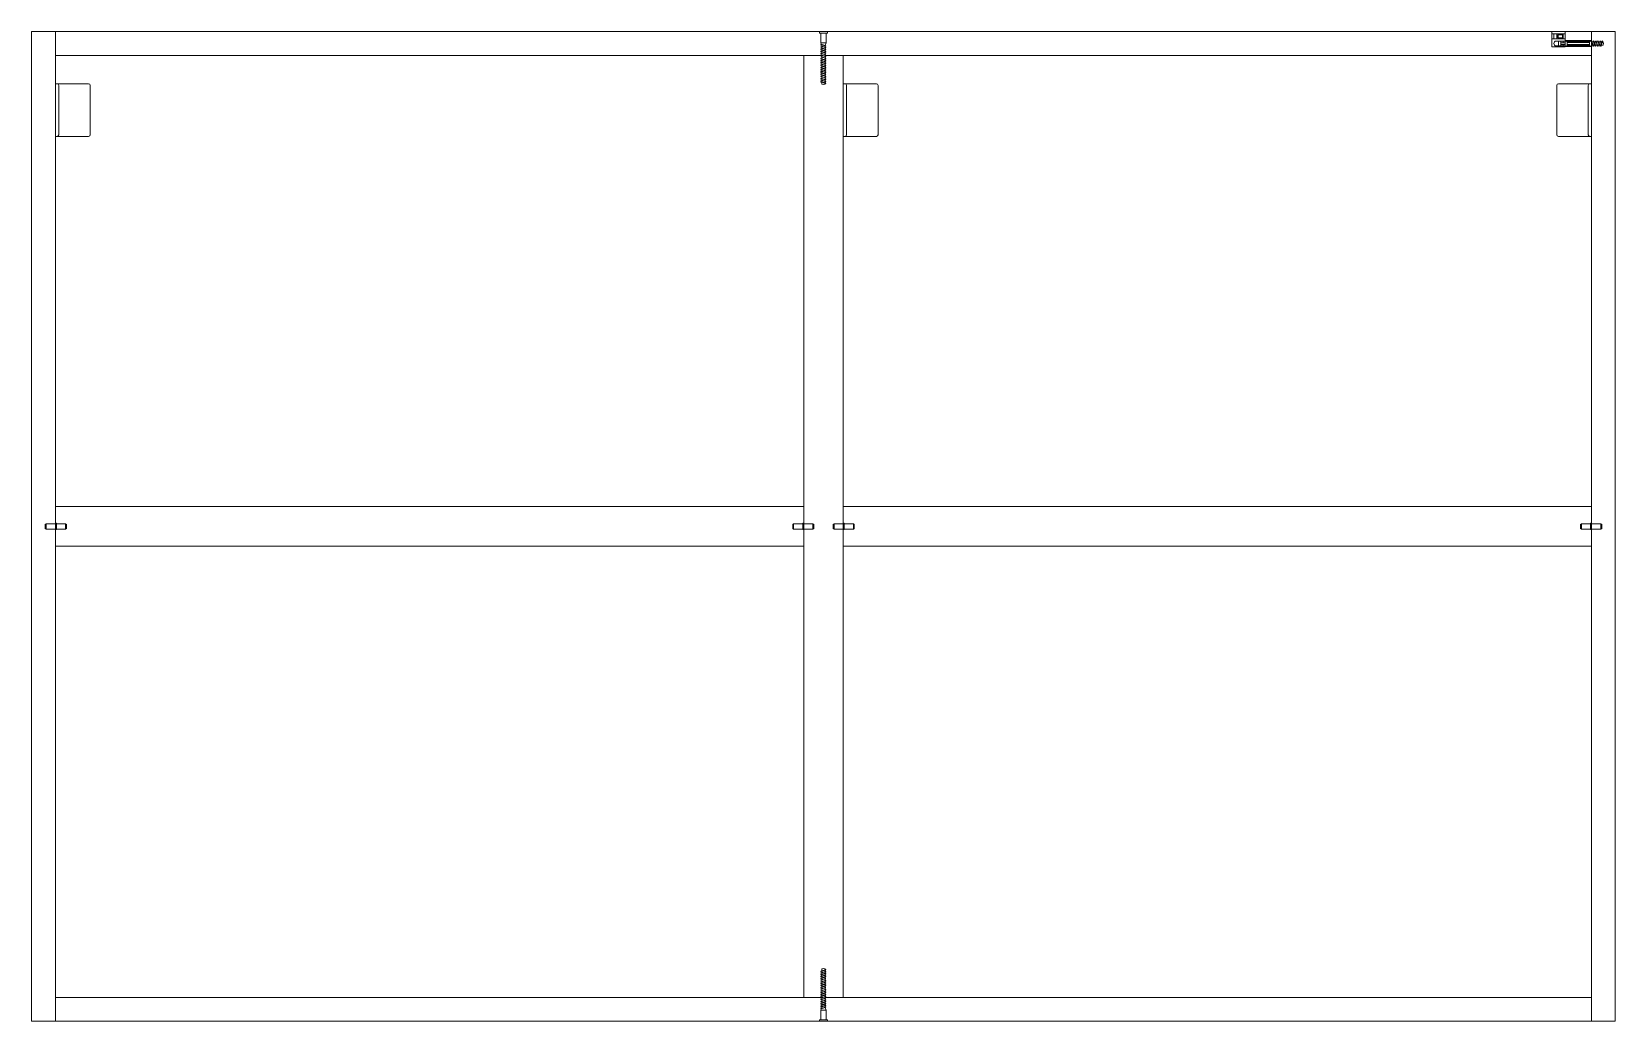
# Model space of a CAD drawing. Header units: centimetres. Extents: x -1165 to 380, y -206 to 683.
# Drawn here: x -1023 to -903, y -144 to -69 of the extents above; entities that cross this region are included whole.
import ezdxf

# ---------------------------------------------------------------- set-up
doc = ezdxf.new("R2010")
doc.units = ezdxf.units.CM
doc.header["$MEASUREMENT"] = 0
for name, color, linetype, lineweight in [('0_Num_Penna__6', 6, 'Continuous', 18), ('A-FURN_Num_Penna__252_Num_Penna__252_Num_Penna__3_Num_Penna__252_Num_Penna__252_Num_Penna__252_Num_Penna__252_Num_Penna__252_Num_Penna__252_Num_Penna__252_Num_Penna__252_Num_Penna__252_Num_Penna__252_Num_Penna__252_Num_Penna__5', 5, 'Continuous', 18), ('A-FURN_Num_Penna__252_Num_Penna__252_Num_Penna__3_Num_Penna__252_Num_Penna__252_Num_Penna__252_Num_Penna__252_Num_Penna__252_Num_Penna__252_Num_Penna__252_Num_Penna__252_Num_Penna__252_Num_Penna__252_Num_Penna__252_Num_Penna__6', 6, 'Continuous', 18), ('A-FURN_Num_Penna__252_Num_Penna__252_Num_Penna__3_Num_Penna__252_Num_Penna__252_Num_Penna__252_Num_Penna__252_Num_Penna__252_Num_Penna__252_Num_Penna__252_Num_Penna__252_Num_Penna__252_Num_Penna__252_Num_Penna__6_Num_Penna__6', 6, 'Continuous', 18), ('INFO_Num_Penna__2_Num_Penna__2_Num_Penna__2_Num_Penna__2_Num_Penna__5', 5, 'Continuous', 18), ('PDF16_Geometry_Num_Penna__6_Num_Penna__6_Num_Penna__6_Num_Penna__6_Num_Penna__6_Num_Penna__6_Num_Penna__6_Num_Penna__6_Num_Penna__6_Num_Penna__6_Num_Penna__6_Num_Penna__6_Num_Penna__6_Num_Penna__6', 6, 'Continuous', 18), ('PDF22_Geometry_Num_Penna__1_Num_Penna__255_Num_Penna__3_Num_Penna__3_Num_Penna__6', 6, 'Continuous', 18), ('PDF2_Geometry_Num_Penna__7_Num_Penna__7_Num_Penna__7_Num_Penna__7_Num_Penna__7_Num_Penna__7_Num_Penna__7_Num_Penna__5', 5, 'Continuous', 18), ('PDF2_Geometry_Num_Penna__7_Num_Penna__7_Num_Penna__7_Num_Penna__7_Num_Penna__7_Num_Penna__7_Num_Penna__7_Num_Penna__6', 6, 'Continuous', 18), ('PDF_Geometry_Num_Penna__7_Num_Penna__7_Num_Penna__3_Num_Penna__6_Num_Penna__6_Num_Penna__6_Num_Penna__6_Num_Penna__6_Num_Penna__6_Num_Penna__6_Num_Penna__6_Num_Penna__6_Num_Penna__6_Num_Penna__6', 6, 'Continuous', 18), ('VITE_Num_Penna__5', 5, 'Continuous', 18), ('VITE_Num_Penna__6', 6, 'Continuous', 18), ('viti_Num_Penna__5', 5, 'Continuous', 18), ('viti_Num_Penna__6', 6, 'Continuous', 18)]:
    doc.layers.add(name, color=color, linetype=linetype, lineweight=lineweight)

msp = doc.modelspace()

# ---------------------------------------------------------------- linework, layer by layer
at = {"layer": '0_Num_Penna__6', "color": 6, "linetype": 'Continuous', "lineweight": 18}
for p, q in [((-907.84, -70.16), (-907.84, -69)), ((-906.84, -70.16), (-906.84, -69)), ((-906.84, -70.16), (-907.84, -70.16)), ((-904.84, -69.67), (-906.84, -69.67))]:
    msp.add_line(p, q, dxfattribs=at)
at = {"layer": 'A-FURN_Num_Penna__252_Num_Penna__252_Num_Penna__3_Num_Penna__252_Num_Penna__252_Num_Penna__252_Num_Penna__252_Num_Penna__252_Num_Penna__252_Num_Penna__252_Num_Penna__252_Num_Penna__252_Num_Penna__252_Num_Penna__252_Num_Penna__5', "color": 5, "linetype": 'Continuous', "lineweight": 18}
for p, q in [((-962.74, -69), (-963.34, -69)), ((-963.25, -69.12), (-962.84, -69.12)), ((-963.17, -69.84), (-963.25, -69.84)), ((-963.21, -69.96), (-962.91, -70.05)), ((-962.91, -70.08), (-963.19, -69.99)), ((-962.84, -69.84), (-963.17, -69.84)), ((-963.17, -70.1), (-962.91, -70.19)), ((-962.91, -70.21), (-963.17, -70.13)), ((-963.17, -70.24), (-962.91, -70.32)), ((-962.91, -70.35), (-963.17, -70.27)), ((-963.17, -70.38), (-962.91, -70.46)), ((-962.91, -70.48), (-963.17, -70.4)), ((-963.17, -70.51), (-962.91, -70.59)), ((-962.91, -70.62), (-963.17, -70.54)), ((-963.17, -70.65), (-962.91, -70.73)), ((-962.91, -70.75), (-963.17, -70.67)), ((-963.17, -70.78), (-962.91, -70.86)), ((-906.68, -69.77), (-906.68, -70.04)), ((-905, -69.77), (-905, -70.04)), ((-904.81, -70.03), (-904.73, -69.77)), ((-904.7, -69.77), (-904.78, -70.03)), ((-904.67, -70.03), (-904.59, -69.77)), ((-904.56, -69.77), (-904.64, -70.03)), ((-904.54, -70.03), (-904.46, -69.77)), ((-904.43, -69.77), (-904.51, -70.03)), ((-904.4, -70.03), (-904.32, -69.77)), ((-904.29, -69.77), (-904.37, -70.03)), ((-904.27, -70.03), (-904.19, -69.77)), ((-904.16, -69.77), (-904.24, -70.03)), ((-904.13, -70.03), (-904.05, -69.77)), ((-904.02, -69.77), (-904.1, -70.03)), ((-962.91, -70.89), (-963.17, -70.81)), ((-963.17, -70.92), (-962.91, -71)), ((-962.91, -71.02), (-963.17, -70.94)), ((-963.17, -71.05), (-962.91, -71.13)), ((-962.91, -71.16), (-963.17, -71.08)), ((-963.17, -71.19), (-962.91, -71.27)), ((-962.91, -71.3), (-963.17, -71.21)), ((-963.17, -71.32), (-962.91, -71.4)), ((-962.91, -71.43), (-963.17, -71.35)), ((-963.17, -71.46), (-962.91, -71.54)), ((-962.91, -71.57), (-963.17, -71.49)), ((-963.17, -71.59), (-962.91, -71.67)), ((-962.91, -71.7), (-963.17, -71.62)), ((-963.17, -71.73), (-962.91, -71.81)), ((-962.91, -71.84), (-963.17, -71.76)), ((-963.17, -71.86), (-962.91, -71.94)), ((-962.91, -71.97), (-963.17, -71.89)), ((-963.17, -72), (-962.91, -72.08)), ((-962.91, -72.11), (-963.17, -72.03)), ((-963.17, -72.13), (-962.91, -72.21)), ((-962.91, -72.24), (-963.17, -72.16)), ((-963.17, -72.27), (-962.91, -72.35)), ((-962.91, -72.38), (-963.17, -72.3)), ((-963.17, -72.4), (-962.91, -72.49)), ((-962.91, -72.51), (-963.17, -72.43)), ((-963.17, -72.54), (-962.91, -72.62)), ((-962.91, -72.65), (-963.17, -72.57)), ((-963.17, -72.68), (-962.91, -72.76)), ((-962.91, -72.78), (-963.17, -72.7)), ((-963.17, -72.81), (-962.91, -72.89)), ((-962.91, -72.92), (-963.17, -72.84)), ((-962.91, -140.09), (-963.17, -140.17)), ((-963.17, -140.2), (-962.91, -140.12)), ((-962.91, -140.22), (-963.17, -140.3)), ((-963.17, -140.33), (-962.91, -140.25)), ((-962.91, -140.36), (-963.17, -140.44)), ((-963.17, -140.47), (-962.91, -140.39)), ((-962.91, -140.49), (-963.17, -140.57)), ((-963.17, -140.6), (-962.91, -140.52)), ((-962.91, -140.63), (-963.17, -140.71)), ((-963.17, -140.74), (-962.91, -140.66)), ((-962.91, -140.76), (-963.17, -140.84)), ((-963.17, -140.87), (-962.91, -140.79)), ((-962.91, -140.9), (-963.17, -140.98)), ((-963.17, -141.01), (-962.91, -140.93)), ((-962.91, -141.03), (-963.17, -141.12)), ((-963.17, -141.14), (-962.91, -141.06)), ((-962.91, -141.17), (-963.17, -141.25)), ((-963.17, -141.28), (-962.91, -141.2)), ((-962.91, -141.31), (-963.17, -141.39)), ((-963.17, -141.41), (-962.91, -141.33)), ((-962.91, -141.44), (-963.17, -141.52)), ((-963.17, -141.55), (-962.91, -141.47)), ((-962.91, -141.58), (-963.17, -141.66)), ((-963.17, -141.68), (-962.91, -141.6)), ((-962.91, -141.71), (-963.17, -141.79)), ((-963.17, -141.82), (-962.91, -141.74)), ((-962.91, -141.85), (-963.17, -141.93)), ((-963.17, -141.96), (-962.91, -141.87)), ((-962.91, -141.98), (-963.17, -142.06)), ((-963.17, -142.09), (-962.91, -142.01)), ((-962.91, -142.12), (-963.17, -142.2)), ((-963.17, -142.23), (-962.91, -142.14)), ((-962.91, -142.25), (-963.17, -142.33)), ((-963.17, -142.36), (-962.91, -142.28)), ((-962.91, -142.39), (-963.17, -142.47)), ((-963.17, -142.5), (-962.91, -142.42)), ((-962.91, -142.52), (-963.17, -142.6)), ((-963.17, -142.63), (-962.91, -142.55)), ((-962.91, -142.66), (-963.17, -142.74)), ((-963.17, -142.77), (-962.91, -142.69)), ((-962.91, -142.79), (-963.17, -142.87)), ((-963.17, -143.16), (-963.25, -143.16)), ((-963.25, -143.88), (-962.84, -143.88)), ((-963.21, -143.05), (-962.91, -142.96)), ((-962.91, -142.93), (-963.19, -143.02)), ((-963.17, -142.9), (-962.91, -142.82)), ((-962.84, -143.16), (-963.17, -143.16)), ((-962.74, -144), (-963.34, -144))]:
    msp.add_line(p, q, dxfattribs=at)
at = {"layer": 'A-FURN_Num_Penna__252_Num_Penna__252_Num_Penna__3_Num_Penna__252_Num_Penna__252_Num_Penna__252_Num_Penna__252_Num_Penna__252_Num_Penna__252_Num_Penna__252_Num_Penna__252_Num_Penna__252_Num_Penna__252_Num_Penna__252_Num_Penna__6', "color": 6, "linetype": 'Continuous', "lineweight": 18}
for p, q in [((-963.34, -69), (-963.34, -69.12)), ((-963.34, -69.12), (-963.25, -69.12)), ((-962.84, -69.12), (-962.74, -69.12)), ((-962.74, -69), (-962.74, -69.12)), ((-963.24, -69.95), (-963.21, -69.96)), ((-963.19, -69.99), (-963.24, -69.98)), ((-963.24, -70.08), (-963.17, -70.1)), ((-963.17, -70.13), (-963.24, -70.11)), ((-963.24, -70.22), (-963.17, -70.24)), ((-963.17, -70.27), (-963.24, -70.25)), ((-963.24, -70.35), (-963.17, -70.38)), ((-963.17, -70.4), (-963.24, -70.38)), ((-963.24, -70.49), (-963.17, -70.51)), ((-963.17, -70.54), (-963.24, -70.52)), ((-963.24, -70.63), (-963.17, -70.65)), ((-963.17, -70.67), (-963.24, -70.65)), ((-963.24, -70.76), (-963.17, -70.78)), ((-963.17, -70.81), (-963.24, -70.79)), ((-962.91, -70.05), (-962.85, -70.07)), ((-962.86, -70.09), (-962.91, -70.08)), ((-962.91, -70.19), (-962.85, -70.21)), ((-962.86, -70.23), (-962.91, -70.21)), ((-962.91, -70.32), (-962.85, -70.34)), ((-962.86, -70.36), (-962.91, -70.35)), ((-962.91, -70.46), (-962.85, -70.48)), ((-962.86, -70.5), (-962.91, -70.48)), ((-962.91, -70.59), (-962.85, -70.61)), ((-962.86, -70.63), (-962.91, -70.62)), ((-962.91, -70.73), (-962.85, -70.75)), ((-962.86, -70.77), (-962.91, -70.75)), ((-904.83, -70.1), (-904.81, -70.03)), ((-904.78, -70.03), (-904.8, -70.1)), ((-904.73, -69.77), (-904.71, -69.71)), ((-904.68, -69.73), (-904.7, -69.77)), ((-904.69, -70.1), (-904.67, -70.03)), ((-904.64, -70.03), (-904.66, -70.1)), ((-904.59, -69.77), (-904.57, -69.71)), ((-904.55, -69.73), (-904.56, -69.77)), ((-904.56, -70.1), (-904.54, -70.03)), ((-904.51, -70.03), (-904.53, -70.1)), ((-904.46, -69.77), (-904.44, -69.71)), ((-904.41, -69.73), (-904.43, -69.77)), ((-904.42, -70.1), (-904.4, -70.03)), ((-904.37, -70.03), (-904.39, -70.1)), ((-904.32, -69.77), (-904.3, -69.71)), ((-904.28, -69.73), (-904.29, -69.77)), ((-904.29, -70.1), (-904.27, -70.03)), ((-904.24, -70.03), (-904.26, -70.1)), ((-904.19, -69.77), (-904.17, -69.71)), ((-904.14, -69.73), (-904.16, -69.77)), ((-904.15, -70.1), (-904.13, -70.03)), ((-904.1, -70.03), (-904.12, -70.1)), ((-904.05, -69.77), (-904.03, -69.71)), ((-904.01, -69.73), (-904.02, -69.77)), ((-963.24, -70.9), (-963.17, -70.92)), ((-963.17, -70.94), (-963.24, -70.92)), ((-963.24, -71.03), (-963.17, -71.05)), ((-963.17, -71.08), (-963.24, -71.06)), ((-963.24, -71.17), (-963.17, -71.19)), ((-963.17, -71.21), (-963.24, -71.2)), ((-963.24, -71.3), (-963.17, -71.32)), ((-963.17, -71.35), (-963.24, -71.33)), ((-963.24, -71.44), (-963.17, -71.46)), ((-963.17, -71.49), (-963.24, -71.47)), ((-963.24, -71.57), (-963.17, -71.59)), ((-963.17, -71.62), (-963.24, -71.6)), ((-963.24, -71.71), (-963.17, -71.73)), ((-963.17, -71.76), (-963.24, -71.74)), ((-963.24, -71.84), (-963.17, -71.86)), ((-963.17, -71.89), (-963.24, -71.87)), ((-963.24, -71.98), (-963.17, -72)), ((-962.91, -70.86), (-962.85, -70.88)), ((-962.86, -70.9), (-962.91, -70.89)), ((-962.91, -71), (-962.85, -71.02)), ((-962.86, -71.04), (-962.91, -71.02)), ((-962.91, -71.13), (-962.85, -71.15)), ((-962.86, -71.18), (-962.91, -71.16)), ((-962.91, -71.27), (-962.85, -71.29)), ((-962.86, -71.31), (-962.91, -71.3)), ((-962.91, -71.4), (-962.85, -71.42)), ((-962.86, -71.45), (-962.91, -71.43)), ((-962.91, -71.54), (-962.85, -71.56)), ((-962.86, -71.58), (-962.91, -71.57)), ((-962.91, -71.67), (-962.85, -71.69)), ((-962.86, -71.72), (-962.91, -71.7)), ((-962.91, -71.81), (-962.85, -71.83)), ((-962.86, -71.85), (-962.91, -71.84)), ((-962.91, -71.94), (-962.85, -71.96)), ((-962.86, -71.99), (-962.91, -71.97)), ((-963.17, -72.03), (-963.24, -72.01)), ((-963.24, -72.11), (-963.17, -72.13)), ((-963.17, -72.16), (-963.24, -72.14)), ((-963.24, -72.25), (-963.17, -72.27)), ((-963.17, -72.3), (-963.24, -72.28)), ((-963.24, -72.38), (-963.17, -72.4)), ((-963.17, -72.43), (-963.24, -72.41)), ((-963.24, -72.52), (-963.17, -72.54)), ((-963.17, -72.57), (-963.24, -72.55)), ((-963.24, -72.65), (-963.17, -72.68)), ((-963.17, -72.7), (-963.24, -72.68)), ((-963.24, -72.79), (-963.17, -72.81)), ((-963.17, -72.84), (-963.24, -72.82)), ((-962.91, -72.08), (-962.85, -72.1)), ((-962.86, -72.12), (-962.91, -72.11)), ((-962.91, -72.21), (-962.85, -72.24)), ((-962.86, -72.26), (-962.91, -72.24)), ((-962.91, -72.35), (-962.85, -72.37)), ((-962.86, -72.39), (-962.91, -72.38)), ((-962.91, -72.49), (-962.85, -72.51)), ((-962.86, -72.53), (-962.91, -72.51)), ((-962.91, -72.62), (-962.85, -72.64)), ((-962.86, -72.66), (-962.91, -72.65)), ((-962.91, -72.76), (-962.85, -72.78)), ((-962.86, -72.8), (-962.91, -72.78)), ((-962.91, -72.89), (-962.85, -72.91)), ((-962.86, -72.93), (-962.91, -72.92)), ((-963.17, -140.17), (-963.24, -140.19)), ((-963.24, -140.22), (-963.17, -140.2)), ((-963.17, -140.3), (-963.24, -140.32)), ((-963.24, -140.35), (-963.17, -140.33)), ((-962.86, -140.07), (-962.91, -140.09)), ((-962.91, -140.12), (-962.85, -140.1)), ((-962.86, -140.21), (-962.91, -140.22)), ((-962.91, -140.25), (-962.85, -140.23)), ((-962.86, -140.34), (-962.91, -140.36)), ((-962.91, -140.39), (-962.85, -140.37)), ((-963.17, -140.44), (-963.24, -140.46)), ((-963.24, -140.49), (-963.17, -140.47)), ((-963.17, -140.57), (-963.24, -140.59)), ((-963.24, -140.62), (-963.17, -140.6)), ((-963.17, -140.71), (-963.24, -140.73)), ((-963.24, -140.76), (-963.17, -140.74)), ((-963.17, -140.84), (-963.24, -140.86)), ((-963.24, -140.89), (-963.17, -140.87)), ((-963.17, -140.98), (-963.24, -141)), ((-963.24, -141.03), (-963.17, -141.01)), ((-963.17, -141.12), (-963.24, -141.13)), ((-963.24, -141.16), (-963.17, -141.14)), ((-963.17, -141.25), (-963.24, -141.27)), ((-963.24, -141.3), (-963.17, -141.28)), ((-963.17, -141.39), (-963.24, -141.41)), ((-963.24, -141.43), (-963.17, -141.41)), ((-963.17, -141.52), (-963.24, -141.54)), ((-963.24, -141.57), (-963.17, -141.55)), ((-962.86, -140.48), (-962.91, -140.49)), ((-962.91, -140.52), (-962.85, -140.5)), ((-962.86, -140.61), (-962.91, -140.63)), ((-962.91, -140.66), (-962.85, -140.64)), ((-962.86, -140.75), (-962.91, -140.76)), ((-962.91, -140.79), (-962.85, -140.77)), ((-962.86, -140.88), (-962.91, -140.9)), ((-962.91, -140.93), (-962.85, -140.91)), ((-962.86, -141.02), (-962.91, -141.03)), ((-962.91, -141.06), (-962.85, -141.04)), ((-962.86, -141.16), (-962.91, -141.17)), ((-962.91, -141.2), (-962.85, -141.18)), ((-962.86, -141.29), (-962.91, -141.31)), ((-962.91, -141.33), (-962.85, -141.31)), ((-962.86, -141.43), (-962.91, -141.44)), ((-962.91, -141.47), (-962.85, -141.45)), ((-962.86, -141.56), (-962.91, -141.58)), ((-962.91, -141.6), (-962.85, -141.58)), ((-963.17, -141.66), (-963.24, -141.68)), ((-963.24, -141.71), (-963.17, -141.68)), ((-963.17, -141.79), (-963.24, -141.81)), ((-963.24, -141.84), (-963.17, -141.82)), ((-963.17, -141.93), (-963.24, -141.95)), ((-963.24, -141.98), (-963.17, -141.96)), ((-963.17, -142.06), (-963.24, -142.08)), ((-963.24, -142.11), (-963.17, -142.09)), ((-963.17, -142.2), (-963.24, -142.22)), ((-963.24, -142.25), (-963.17, -142.23)), ((-963.17, -142.33), (-963.24, -142.35)), ((-963.24, -142.38), (-963.17, -142.36)), ((-963.17, -142.47), (-963.24, -142.49)), ((-963.24, -142.52), (-963.17, -142.5)), ((-963.17, -142.6), (-963.24, -142.62)), ((-963.24, -142.65), (-963.17, -142.63)), ((-963.17, -142.74), (-963.24, -142.76)), ((-963.24, -142.79), (-963.17, -142.77)), ((-962.86, -141.7), (-962.91, -141.71)), ((-962.91, -141.74), (-962.85, -141.72)), ((-962.86, -141.83), (-962.91, -141.85)), ((-962.91, -141.87), (-962.85, -141.85)), ((-962.86, -141.97), (-962.91, -141.98)), ((-962.91, -142.01), (-962.85, -141.99)), ((-962.86, -142.1), (-962.91, -142.12)), ((-962.91, -142.14), (-962.85, -142.12)), ((-962.86, -142.24), (-962.91, -142.25)), ((-962.91, -142.28), (-962.85, -142.26)), ((-962.86, -142.37), (-962.91, -142.39)), ((-962.91, -142.42), (-962.85, -142.39)), ((-962.86, -142.51), (-962.91, -142.52)), ((-962.91, -142.55), (-962.85, -142.53)), ((-962.86, -142.64), (-962.91, -142.66)), ((-962.91, -142.69), (-962.85, -142.67)), ((-962.86, -142.78), (-962.91, -142.79)), ((-963.34, -144), (-963.34, -143.88)), ((-963.34, -143.88), (-963.25, -143.88)), ((-963.17, -142.87), (-963.24, -142.89)), ((-963.24, -142.92), (-963.17, -142.9)), ((-963.19, -143.02), (-963.24, -143.03)), ((-963.24, -143.06), (-963.21, -143.05)), ((-962.91, -142.82), (-962.85, -142.8)), ((-962.86, -142.91), (-962.91, -142.93)), ((-962.91, -142.96), (-962.85, -142.94)), ((-962.84, -143.88), (-962.74, -143.88)), ((-962.74, -144), (-962.74, -143.88))]:
    msp.add_line(p, q, dxfattribs=at)
at = {"layer": 'A-FURN_Num_Penna__252_Num_Penna__252_Num_Penna__3_Num_Penna__252_Num_Penna__252_Num_Penna__252_Num_Penna__252_Num_Penna__252_Num_Penna__252_Num_Penna__252_Num_Penna__252_Num_Penna__252_Num_Penna__252_Num_Penna__6_Num_Penna__6', "color": 6, "linetype": 'Continuous', "lineweight": 18}
for p, q in [((-964.54, -70.8), (-964.54, -142.2)), ((-961.54, -70.8), (-961.54, -142.2))]:
    msp.add_line(p, q, dxfattribs=at)
at = {"layer": 'INFO_Num_Penna__2_Num_Penna__2_Num_Penna__2_Num_Penna__2_Num_Penna__5', "color": 5, "linetype": 'Continuous', "lineweight": 18}
for p, q in [((-1020.97, -72.95), (-1021.24, -72.95)), ((-1020.99, -73.09), (-1020.99, -76.81)), ((-1020.97, -72.95), (-1018.73, -72.95)), ((-1018.6, -76.81), (-1018.6, -73.09)), ((-961.27, -72.95), (-961.54, -72.95)), ((-961.29, -73.09), (-961.29, -76.81)), ((-961.27, -72.95), (-959.03, -72.95)), ((-958.9, -76.81), (-958.9, -73.09)), ((-907.48, -76.81), (-907.48, -73.09)), ((-905.11, -72.95), (-907.35, -72.95)), ((-905.11, -72.95), (-904.84, -72.95)), ((-905.09, -73.09), (-905.09, -76.81)), ((-1021.24, -76.95), (-1020.97, -76.95)), ((-1020.97, -76.95), (-1018.73, -76.95)), ((-961.54, -76.95), (-961.27, -76.95)), ((-961.27, -76.95), (-959.03, -76.95)), ((-905.11, -76.95), (-907.35, -76.95)), ((-904.84, -76.95), (-905.11, -76.95))]:
    msp.add_line(p, q, dxfattribs=at)
for centre, start, end in [((-1021.13, -73.09), 0.4383, 85.0259), ((-1018.74, -73.09), 0.4383, 85.0259), ((-961.43, -73.09), 0.4383, 85.0259), ((-959.04, -73.09), 0.4383, 85.0259), ((-907.34, -73.09), 94.9741, 179.5617), ((-904.95, -73.09), 94.9741, 179.5617), ((-1021.13, -76.81), 274.9741, 359.5617), ((-1018.74, -76.81), 274.9741, 359.5617), ((-961.43, -76.81), 274.9741, 359.5617), ((-959.04, -76.81), 274.9741, 359.5617), ((-907.34, -76.81), 180.4383, 265.0259), ((-904.95, -76.81), 180.4383, 265.0259)]:
    msp.add_arc(centre, 0.142, start, end, dxfattribs=at)
at = {"layer": 'PDF16_Geometry_Num_Penna__6_Num_Penna__6_Num_Penna__6_Num_Penna__6_Num_Penna__6_Num_Penna__6_Num_Penna__6_Num_Penna__6_Num_Penna__6_Num_Penna__6_Num_Penna__6_Num_Penna__6_Num_Penna__6_Num_Penna__6', "color": 6, "linetype": 'Continuous', "lineweight": 18}
for p, q in [((-1023.04, -69), (-1023.04, -144)), ((-1023.04, -69), (-963.34, -69)), ((-1021.24, -69), (-1021.24, -144)), ((-962.74, -69), (-907.84, -69)), ((-906.84, -69), (-903.04, -69)), ((-904.84, -69), (-904.84, -69.67)), ((-903.04, -69), (-903.04, -144)), ((-904.84, -69.67), (-904.84, -70.13)), ((-904.84, -70.13), (-904.84, -144)), ((-1021.24, -70.8), (-963.19, -70.8)), ((-962.91, -70.8), (-904.84, -70.8)), ((-1021.24, -142.2), (-963.19, -142.2)), ((-962.91, -142.2), (-904.84, -142.2)), ((-1023.04, -144), (-963.34, -144)), ((-962.74, -144), (-903.04, -144))]:
    msp.add_line(p, q, dxfattribs=at)
at = {"layer": 'PDF22_Geometry_Num_Penna__1_Num_Penna__255_Num_Penna__3_Num_Penna__3_Num_Penna__6', "color": 6, "linetype": 'Continuous', "lineweight": 18}
for p, q in [((-964.54, -105), (-1021.24, -105)), ((-904.84, -105), (-961.54, -105)), ((-964.54, -108), (-1021.24, -108)), ((-904.84, -108), (-961.54, -108))]:
    msp.add_line(p, q, dxfattribs=at)
at = {"layer": 'PDF2_Geometry_Num_Penna__7_Num_Penna__7_Num_Penna__7_Num_Penna__7_Num_Penna__7_Num_Penna__7_Num_Penna__7_Num_Penna__5', "color": 5, "linetype": 'Continuous', "lineweight": 18, "flags": 128}
for points in [[(-963.17, -70.05), (-963.17, -70.05)], [(-962.91, -140.22), (-962.91, -140.12)], [(-962.91, -140.36), (-962.91, -140.25)], [(-962.91, -140.49), (-962.91, -140.39)], [(-962.91, -140.63), (-962.91, -140.52)], [(-962.91, -140.76), (-962.91, -140.66)], [(-962.91, -140.9), (-962.91, -140.79)], [(-962.91, -141.03), (-962.91, -140.93)], [(-962.91, -141.17), (-962.91, -141.06)], [(-962.91, -141.31), (-962.91, -141.2)], [(-962.91, -141.44), (-962.91, -141.33)], [(-962.91, -141.58), (-962.91, -141.47)], [(-962.91, -141.71), (-962.91, -141.6)], [(-962.91, -141.85), (-962.91, -141.74)], [(-962.91, -141.98), (-962.91, -141.87)], [(-962.91, -142.12), (-962.91, -142.01)], [(-962.91, -142.25), (-962.91, -142.14)], [(-962.91, -142.39), (-962.91, -142.28)], [(-962.91, -142.52), (-962.91, -142.42)], [(-962.91, -142.66), (-962.91, -142.55)], [(-962.91, -142.79), (-962.91, -142.69)], [(-963.17, -142.96), (-963.17, -142.96)], [(-962.91, -142.93), (-962.91, -142.82)]]:
    msp.add_lwpolyline(points, dxfattribs=at)
at = {"layer": 'PDF2_Geometry_Num_Penna__7_Num_Penna__7_Num_Penna__7_Num_Penna__7_Num_Penna__7_Num_Penna__7_Num_Penna__7_Num_Penna__6', "color": 6, "linetype": 'Continuous', "lineweight": 18, "flags": 128}
for points in [[(-963.25, -69.86, -0.092856), (-963.25, -69.84), (-963.25, -69.12)], [(-962.84, -69.12), (-962.84, -69.84, -0.097456), (-962.84, -69.86)], [(-963.24, -69.98, -0.195854), (-963.24, -69.95)], [(-963.24, -70.11, -0.198716), (-963.24, -70.08)], [(-963.24, -70.25, -0.199628), (-963.24, -70.22)], [(-963.24, -70.38, -0.198514), (-963.24, -70.35)], [(-963.24, -70.52, -0.199281), (-963.24, -70.49)], [(-963.24, -70.65, -0.198716), (-963.24, -70.63)], [(-963.24, -70.79, -0.199628), (-963.24, -70.76)], [(-962.85, -70.07, -0.198901), (-962.86, -70.09)], [(-962.85, -70.21, -0.199007), (-962.86, -70.23)], [(-962.85, -70.34, -0.198898), (-962.86, -70.36)], [(-962.85, -70.48, -0.198954), (-962.86, -70.5)], [(-962.85, -70.61, -0.19894), (-962.86, -70.63)], [(-962.85, -70.75, -0.199007), (-962.86, -70.77)], [(-904.8, -70.1, -0.199281), (-904.83, -70.1)], [(-904.71, -69.71, -0.19894), (-904.68, -69.73)], [(-904.66, -70.1, -0.198716), (-904.69, -70.1)], [(-904.57, -69.71, -0.199007), (-904.55, -69.73)], [(-904.53, -70.1, -0.199628), (-904.56, -70.1)], [(-904.44, -69.71, -0.198898), (-904.41, -69.73)], [(-904.39, -70.1, -0.198514), (-904.42, -70.1)], [(-904.3, -69.71, -0.198954), (-904.28, -69.73)], [(-904.26, -70.1, -0.199281), (-904.29, -70.1)], [(-904.17, -69.71, -0.19894), (-904.14, -69.73)], [(-904.12, -70.1, -0.198716), (-904.15, -70.1)], [(-904.02, -69.77), (-903.99, -69.77, -0.19953), (-903.98, -69.78, -0.116877), (-903.95, -69.82, -0.162888), (-903.95, -69.99, -0.116832), (-903.98, -70.03, -0.198418), (-903.99, -70.03), (-904.1, -70.03)], [(-904.03, -69.71, -0.199007), (-904.01, -69.73)], [(-963.24, -70.92, -0.198514), (-963.24, -70.9)], [(-963.24, -71.06, -0.199281), (-963.24, -71.03)], [(-963.24, -71.2, -0.198716), (-963.24, -71.17)], [(-963.24, -71.33, -0.199628), (-963.24, -71.3)], [(-963.24, -71.47, -0.198514), (-963.24, -71.44)], [(-963.24, -71.6, -0.199281), (-963.24, -71.57)], [(-963.24, -71.74, -0.198716), (-963.24, -71.71)], [(-963.24, -71.87, -0.199628), (-963.24, -71.84)], [(-963.24, -72.01, -0.198514), (-963.24, -71.98)], [(-962.85, -70.88, -0.198898), (-962.86, -70.9)], [(-962.85, -71.02, -0.198954), (-962.86, -71.04)], [(-962.85, -71.15, -0.19894), (-962.86, -71.18)], [(-962.85, -71.29, -0.199007), (-962.86, -71.31)], [(-962.85, -71.42, -0.198898), (-962.86, -71.45)], [(-962.85, -71.56, -0.198954), (-962.86, -71.58)], [(-962.85, -71.69, -0.19894), (-962.86, -71.72)], [(-962.85, -71.83, -0.199007), (-962.86, -71.85)], [(-962.85, -71.96, -0.198898), (-962.86, -71.99)], [(-963.24, -72.14, -0.199281), (-963.24, -72.11)], [(-963.24, -72.28, -0.198716), (-963.24, -72.25)], [(-963.24, -72.41, -0.199628), (-963.24, -72.38)], [(-963.24, -72.55, -0.198514), (-963.24, -72.52)], [(-963.24, -72.68, -0.199281), (-963.24, -72.65)], [(-963.24, -72.82, -0.198716), (-963.24, -72.79)], [(-962.91, -72.92), (-962.91, -72.95, -0.19953), (-962.92, -72.97, -0.116877), (-962.96, -72.99, -0.162888), (-963.13, -72.99, -0.116832), (-963.17, -72.97, -0.198418), (-963.17, -72.95), (-963.17, -72.84)], [(-962.85, -72.1, -0.198954), (-962.86, -72.12)], [(-962.85, -72.24, -0.19894), (-962.86, -72.26)], [(-962.85, -72.37, -0.199007), (-962.86, -72.39)], [(-962.85, -72.51, -0.198898), (-962.86, -72.53)], [(-962.85, -72.64, -0.198954), (-962.86, -72.66)], [(-962.85, -72.78, -0.19894), (-962.86, -72.8)], [(-962.85, -72.91, -0.199007), (-962.86, -72.93)], [(-963.24, -140.19, 0.198716), (-963.24, -140.22)], [(-963.24, -140.32, 0.199281), (-963.24, -140.35)], [(-962.91, -140.09), (-962.91, -140.06, 0.19953), (-962.92, -140.04, 0.116877), (-962.96, -140.02, 0.162888), (-963.13, -140.02, 0.116832), (-963.17, -140.04, 0.198418), (-963.17, -140.06), (-963.17, -140.17)], [(-962.85, -140.1, 0.199007), (-962.86, -140.07)], [(-962.85, -140.23, 0.19894), (-962.86, -140.21)], [(-962.85, -140.37, 0.198954), (-962.86, -140.34)], [(-963.24, -140.46, 0.198514), (-963.24, -140.49)], [(-963.24, -140.59, 0.199628), (-963.24, -140.62)], [(-963.24, -140.73, 0.198716), (-963.24, -140.76)], [(-963.24, -140.86, 0.199281), (-963.24, -140.89)], [(-963.24, -141, 0.198514), (-963.24, -141.03)], [(-963.24, -141.13, 0.199628), (-963.24, -141.16)], [(-963.24, -141.27, 0.198716), (-963.24, -141.3)], [(-963.24, -141.41, 0.199281), (-963.24, -141.43)], [(-963.24, -141.54, 0.198514), (-963.24, -141.57)], [(-962.85, -140.5, 0.198898), (-962.86, -140.48)], [(-962.85, -140.64, 0.199007), (-962.86, -140.61)], [(-962.85, -140.77, 0.19894), (-962.86, -140.75)], [(-962.85, -140.91, 0.198954), (-962.86, -140.88)], [(-962.85, -141.04, 0.198898), (-962.86, -141.02)], [(-962.85, -141.18, 0.199007), (-962.86, -141.16)], [(-962.85, -141.31, 0.19894), (-962.86, -141.29)], [(-962.85, -141.45, 0.198954), (-962.86, -141.43)], [(-962.85, -141.58, 0.198898), (-962.86, -141.56)], [(-963.24, -141.68, 0.199628), (-963.24, -141.71)], [(-963.24, -141.81, 0.198716), (-963.24, -141.84)], [(-963.24, -141.95, 0.199281), (-963.24, -141.98)], [(-963.24, -142.08, 0.198514), (-963.24, -142.11)], [(-963.24, -142.22, 0.199628), (-963.24, -142.25)], [(-963.24, -142.35, 0.198716), (-963.24, -142.38)], [(-963.24, -142.49, 0.199281), (-963.24, -142.52)], [(-963.24, -142.62, 0.198514), (-963.24, -142.65)], [(-963.24, -142.76, 0.199628), (-963.24, -142.79)], [(-962.85, -141.72, 0.199007), (-962.86, -141.7)], [(-962.85, -141.85, 0.19894), (-962.86, -141.83)], [(-962.85, -141.99, 0.198954), (-962.86, -141.97)], [(-962.85, -142.12, 0.198898), (-962.86, -142.1)], [(-962.85, -142.26, 0.199007), (-962.86, -142.24)], [(-962.85, -142.39, 0.19894), (-962.86, -142.37)], [(-962.85, -142.53, 0.198954), (-962.86, -142.51)], [(-962.85, -142.67, 0.198898), (-962.86, -142.64)], [(-962.85, -142.8, 0.199007), (-962.86, -142.78)], [(-963.25, -143.15, 0.092856), (-963.25, -143.16), (-963.25, -143.88)], [(-963.24, -142.89, 0.198716), (-963.24, -142.92)], [(-963.24, -143.03, 0.195854), (-963.24, -143.06)], [(-962.85, -142.94, 0.198901), (-962.86, -142.91)], [(-962.84, -143.88), (-962.84, -143.16, 0.097456), (-962.84, -143.15)]]:
    msp.add_lwpolyline(points, format="xyb", dxfattribs=at)
for points in [[(-963.25, -69.86), (-963.21, -69.96)], [(-963.19, -69.99), (-963.17, -70.05)], [(-963.17, -70.1), (-963.17, -70.05)], [(-963.17, -70.24), (-963.17, -70.13)], [(-963.17, -70.38), (-963.17, -70.27)], [(-963.17, -70.51), (-963.17, -70.4)], [(-963.17, -70.65), (-963.17, -70.54)], [(-963.17, -70.78), (-963.17, -70.67)], [(-962.84, -69.86), (-962.91, -70.05)], [(-962.91, -70.05), (-962.91, -70.05)], [(-962.91, -70.08), (-962.91, -70.19)], [(-962.91, -70.21), (-962.91, -70.32)], [(-962.91, -70.35), (-962.91, -70.46)], [(-962.91, -70.48), (-962.91, -70.59)], [(-962.91, -70.62), (-962.91, -70.73)], [(-962.91, -70.75), (-962.91, -70.86)], [(-904.84, -69.77), (-904.73, -69.77)], [(-904.81, -70.03), (-904.84, -70.03)], [(-904.67, -70.03), (-904.78, -70.03)], [(-904.7, -69.77), (-904.59, -69.77)], [(-904.54, -70.03), (-904.64, -70.03)], [(-904.56, -69.77), (-904.46, -69.77)], [(-904.4, -70.03), (-904.51, -70.03)], [(-904.43, -69.77), (-904.32, -69.77)], [(-904.27, -70.03), (-904.37, -70.03)], [(-904.29, -69.77), (-904.19, -69.77)], [(-904.13, -70.03), (-904.24, -70.03)], [(-904.16, -69.77), (-904.05, -69.77)], [(-963.17, -70.92), (-963.17, -70.81)], [(-963.17, -71.05), (-963.17, -70.94)], [(-963.17, -71.19), (-963.17, -71.08)], [(-963.17, -71.32), (-963.17, -71.21)], [(-963.17, -71.46), (-963.17, -71.35)], [(-963.17, -71.59), (-963.17, -71.49)], [(-963.17, -71.73), (-963.17, -71.62)], [(-963.17, -71.86), (-963.17, -71.76)], [(-963.17, -72), (-963.17, -71.89)], [(-962.91, -70.89), (-962.91, -71)], [(-962.91, -71.02), (-962.91, -71.13)], [(-962.91, -71.16), (-962.91, -71.27)], [(-962.91, -71.3), (-962.91, -71.4)], [(-962.91, -71.43), (-962.91, -71.54)], [(-962.91, -71.57), (-962.91, -71.67)], [(-962.91, -71.7), (-962.91, -71.81)], [(-962.91, -71.84), (-962.91, -71.94)], [(-962.91, -71.97), (-962.91, -72.08)], [(-963.17, -72.13), (-963.17, -72.03)], [(-963.17, -72.27), (-963.17, -72.16)], [(-963.17, -72.4), (-963.17, -72.3)], [(-963.17, -72.54), (-963.17, -72.43)], [(-963.17, -72.68), (-963.17, -72.57)], [(-963.17, -72.81), (-963.17, -72.7)], [(-962.91, -72.11), (-962.91, -72.21)], [(-962.91, -72.24), (-962.91, -72.35)], [(-962.91, -72.38), (-962.91, -72.49)], [(-962.91, -72.51), (-962.91, -72.62)], [(-962.91, -72.65), (-962.91, -72.76)], [(-962.91, -72.78), (-962.91, -72.89)], [(-963.17, -140.2), (-963.17, -140.3)], [(-963.17, -140.33), (-963.17, -140.44)], [(-963.17, -140.47), (-963.17, -140.57)], [(-963.17, -140.6), (-963.17, -140.71)], [(-963.17, -140.74), (-963.17, -140.84)], [(-963.17, -140.87), (-963.17, -140.98)], [(-963.17, -141.01), (-963.17, -141.12)], [(-963.17, -141.14), (-963.17, -141.25)], [(-963.17, -141.28), (-963.17, -141.39)], [(-963.17, -141.41), (-963.17, -141.52)], [(-963.17, -141.55), (-963.17, -141.66)], [(-963.17, -141.68), (-963.17, -141.79)], [(-963.17, -141.82), (-963.17, -141.93)], [(-963.17, -141.96), (-963.17, -142.06)], [(-963.17, -142.09), (-963.17, -142.2)], [(-963.17, -142.23), (-963.17, -142.33)], [(-963.17, -142.36), (-963.17, -142.47)], [(-963.17, -142.5), (-963.17, -142.6)], [(-963.17, -142.63), (-963.17, -142.74)], [(-963.17, -142.77), (-963.17, -142.87)], [(-963.25, -143.15), (-963.21, -143.05)], [(-963.19, -143.02), (-963.17, -142.96)], [(-963.17, -142.9), (-963.17, -142.96)], [(-962.84, -143.15), (-962.91, -142.96)], [(-962.91, -142.96), (-962.91, -142.96)]]:
    msp.add_lwpolyline(points, dxfattribs=at)
at = {"layer": 'PDF_Geometry_Num_Penna__7_Num_Penna__7_Num_Penna__3_Num_Penna__6_Num_Penna__6_Num_Penna__6_Num_Penna__6_Num_Penna__6_Num_Penna__6_Num_Penna__6_Num_Penna__6_Num_Penna__6_Num_Penna__6_Num_Penna__6', "color": 6, "linetype": 'Continuous', "lineweight": 18}
msp.add_line((-904.84, -69), (-904.84, -69.45), dxfattribs=at)
at = {"layer": 'VITE_Num_Penna__5', "color": 5, "linetype": 'Continuous', "lineweight": 18}
for p, q in [((-906.84, -69), (-907.84, -69)), ((-907.47, -69.17), (-907.84, -69.17)), ((-907.47, -69.55), (-907.84, -69.55)), ((-907.69, -69.17), (-907.69, -69.55)), ((-907.47, -69.55), (-907.47, -69.17)), ((-907.44, -69.55), (-907.44, -69.17)), ((-906.84, -69.17), (-907.44, -69.17)), ((-906.84, -69.55), (-907.44, -69.55)), ((-907.37, -69.25), (-907.37, -69.48)), ((-907.04, -69.25), (-907.37, -69.25)), ((-907.04, -69.48), (-907.37, -69.48)), ((-907.04, -69.25), (-907.04, -69.48)), ((-906.99, -69.17), (-906.99, -69.55)), ((-906.84, -69.73), (-907.52, -69.73)), ((-906.84, -70.08), (-907.52, -70.08)), ((-907.35, -70.08), (-907.35, -69.73)), ((-907.35, -69.73), (-907.18, -69.73)), ((-907.35, -70.08), (-907.18, -70.08)), ((-907.18, -69.73), (-907.18, -70.08)), ((-907.18, -69.84), (-906.84, -69.84)), ((-907.18, -69.97), (-906.84, -69.97)), ((-906.99, -69.73), (-906.99, -69.84)), ((-906.99, -69.97), (-906.99, -70.08)), ((-906.84, -69.67), (-906.84, -70.13)), ((-906.68, -69.77), (-906.84, -69.67)), ((-906.68, -70.04), (-906.84, -70.13)), ((-906.78, -69.71), (-904.89, -69.71)), ((-904.9, -70.09), (-906.78, -70.09)), ((-906.68, -69.77), (-905, -69.77)), ((-905, -69.83), (-906.68, -69.83)), ((-906.68, -69.98), (-904.99, -69.98)), ((-906.68, -70.04), (-905, -70.04)), ((-905, -69.77), (-904.84, -69.67)), ((-905, -70.04), (-904.84, -70.13)), ((-904.84, -69.77), (-904.84, -70.03))]:
    msp.add_line(p, q, dxfattribs=at)
msp.add_arc((-907.52, -69.9), 0.179, 90, 270, dxfattribs=at)
at = {"layer": 'VITE_Num_Penna__6', "color": 6, "linetype": 'Continuous', "lineweight": 18}
msp.add_line((-906.84, -70.13), (-904.84, -70.13), dxfattribs=at)
at = {"layer": 'viti_Num_Penna__5', "color": 5, "linetype": 'Continuous', "lineweight": 18}
for p, q in [((-1021.94, -106.3), (-1021.94, -106.7)), ((-1021.24, -106.3), (-1021.24, -106.7)), ((-1021.17, -106.3), (-1021.17, -106.7)), ((-1020.47, -106.3), (-1020.47, -106.7)), ((-965.31, -106.3), (-965.31, -106.7)), ((-964.61, -106.3), (-964.61, -106.7)), ((-964.54, -106.3), (-964.54, -106.7)), ((-963.84, -106.3), (-963.84, -106.7)), ((-962.24, -106.3), (-962.24, -106.7)), ((-961.54, -106.3), (-961.54, -106.7)), ((-961.47, -106.3), (-961.47, -106.7)), ((-960.77, -106.3), (-960.77, -106.7)), ((-905.61, -106.3), (-905.61, -106.7)), ((-904.91, -106.3), (-904.91, -106.7)), ((-904.84, -106.3), (-904.84, -106.7)), ((-904.14, -106.3), (-904.14, -106.7))]:
    msp.add_line(p, q, dxfattribs=at)
at = {"layer": 'viti_Num_Penna__6', "color": 6, "linetype": 'Continuous', "lineweight": 18}
for p, q in [((-1022.01, -106.34), (-1021.94, -106.3)), ((-1022.01, -106.34), (-1022.01, -106.66)), ((-1022.01, -106.66), (-1021.94, -106.7)), ((-1021.94, -106.3), (-1021.24, -106.3)), ((-1021.94, -106.7), (-1021.24, -106.7)), ((-1021.24, -106.26), (-1021.17, -106.26)), ((-1021.24, -106.26), (-1021.24, -106.3)), ((-1021.24, -106.7), (-1021.24, -106.74)), ((-1021.24, -106.74), (-1021.17, -106.74)), ((-1021.17, -106.26), (-1021.17, -106.3)), ((-1021.17, -106.3), (-1020.47, -106.3)), ((-1021.17, -106.7), (-1020.47, -106.7)), ((-1021.17, -106.7), (-1021.17, -106.74)), ((-1020.41, -106.34), (-1020.47, -106.3)), ((-1020.41, -106.66), (-1020.47, -106.7)), ((-1020.41, -106.34), (-1020.41, -106.66)), ((-965.37, -106.34), (-965.31, -106.3)), ((-965.37, -106.34), (-965.37, -106.66)), ((-965.37, -106.66), (-965.31, -106.7)), ((-965.31, -106.3), (-964.61, -106.3)), ((-965.31, -106.7), (-964.61, -106.7)), ((-964.61, -106.26), (-964.61, -106.3)), ((-964.61, -106.26), (-964.54, -106.26)), ((-964.61, -106.7), (-964.61, -106.74)), ((-964.61, -106.74), (-964.54, -106.74)), ((-964.54, -106.26), (-964.54, -106.3)), ((-964.54, -106.3), (-963.84, -106.3)), ((-964.54, -106.7), (-963.84, -106.7)), ((-964.54, -106.7), (-964.54, -106.74)), ((-963.77, -106.34), (-963.84, -106.3)), ((-963.77, -106.66), (-963.84, -106.7)), ((-963.77, -106.34), (-963.77, -106.66)), ((-962.31, -106.34), (-962.24, -106.3)), ((-962.31, -106.34), (-962.31, -106.66)), ((-962.31, -106.66), (-962.24, -106.7)), ((-962.24, -106.3), (-961.54, -106.3)), ((-962.24, -106.7), (-961.54, -106.7)), ((-961.54, -106.26), (-961.54, -106.3)), ((-961.54, -106.26), (-961.47, -106.26)), ((-961.54, -106.7), (-961.54, -106.74)), ((-961.54, -106.74), (-961.47, -106.74)), ((-961.47, -106.26), (-961.47, -106.3)), ((-961.47, -106.3), (-960.77, -106.3)), ((-961.47, -106.7), (-960.77, -106.7)), ((-961.47, -106.7), (-961.47, -106.74)), ((-960.71, -106.34), (-960.77, -106.3)), ((-960.71, -106.66), (-960.77, -106.7)), ((-960.71, -106.34), (-960.71, -106.66)), ((-905.67, -106.34), (-905.61, -106.3)), ((-905.67, -106.34), (-905.67, -106.66)), ((-905.67, -106.66), (-905.61, -106.7)), ((-905.61, -106.3), (-904.91, -106.3)), ((-905.61, -106.7), (-904.91, -106.7)), ((-904.91, -106.26), (-904.91, -106.3)), ((-904.91, -106.26), (-904.84, -106.26)), ((-904.91, -106.7), (-904.91, -106.74)), ((-904.91, -106.74), (-904.84, -106.74)), ((-904.84, -106.26), (-904.84, -106.3)), ((-904.84, -106.3), (-904.14, -106.3)), ((-904.84, -106.7), (-904.14, -106.7)), ((-904.84, -106.7), (-904.84, -106.74)), ((-904.07, -106.34), (-904.14, -106.3)), ((-904.07, -106.66), (-904.14, -106.7)), ((-904.07, -106.34), (-904.07, -106.66))]:
    msp.add_line(p, q, dxfattribs=at)

doc.saveas('drawing.dxf')
